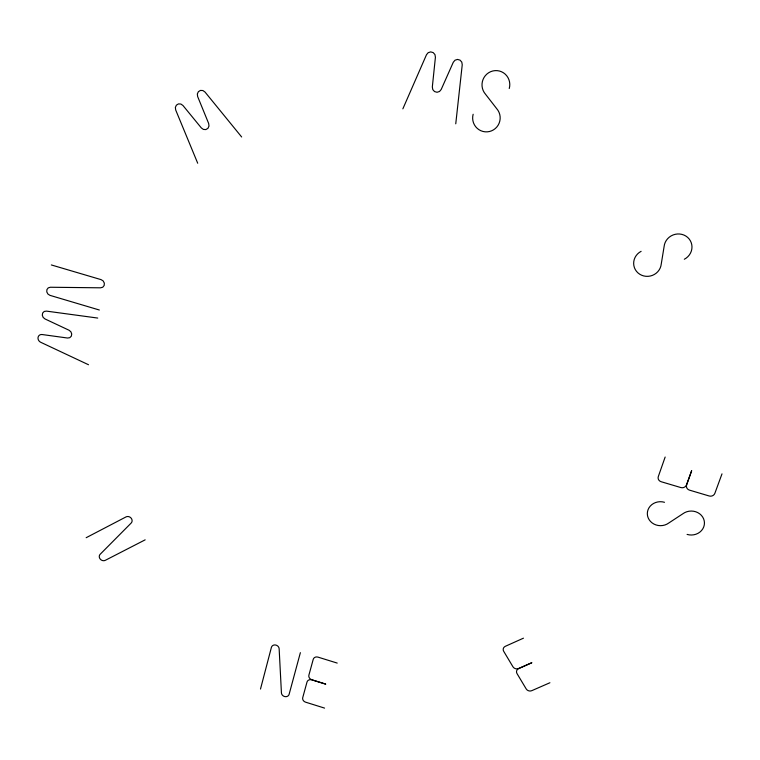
<?xml version="1.0" encoding="UTF-8"?>
<svg xmlns="http://www.w3.org/2000/svg" width="760" height="760" viewBox="0 0 760 760"><rect width="100%" height="100%" fill="white"/><g stroke="black" fill="none" stroke-linecap="round" stroke-linejoin="round"><path stroke-width="1.14" d="M455.753 123.823L462.241 64.761A4.826 4.702 -85.9 0 0 453.292 62.253L441.199 89.471A4.769 4.655 86.2 0 1 432.326 86.972L435.413 57.237A4.826 4.683 88.9 0 0 426.483 54.739L402.857 108.841M260.49 689.054L271.405 647.368A4.009 3.515 25.8 0 1 275.623 645.012A4.009 3.515 25.8 0 1 279.148 648.812L281.428 692.911A3.99 3.458 24.5 0 0 284.924 696.606A3.99 3.458 24.5 0 0 289.104 694.374L300.371 652.659M665.152 457.035L658.303 476.587A4.446 4.085 0 0 0 661.172 481.726L680.827 487.559A4.465 4.085 -1 0 0 686.451 484.937L691.667 470.668L686.631 484.994A4.465 4.085 -1.4 0 0 689.481 490.133L709.184 495.986A4.484 4.085 -2.4 0 0 714.846 493.373L722 473.86M86.165 537.709L126.017 516.914A4.075 3.6 36 0 1 131.148 518.149A4.075 3.6 36 0 1 131.129 523.089L100.159 554.287A4.037 3.524 35.5 0 0 100.225 559.084A4.037 3.524 35.5 0 0 105.231 560.357L145.16 539.837M523.459 638.172L505.305 646.323A4.151 3.696 13.4 0 0 503.69 651.292L512.952 666.786A4.151 3.667 13 0 0 518.548 668.505L531.886 662.692L518.633 668.648A4.142 3.657 12.8 0 0 517.009 673.569L526.205 688.94A4.142 3.639 12.4 0 0 531.781 690.669L549.917 682.746M97.727 318.06L46.455 311.115A4.341 3.876 48.3 0 0 45.011 318.953L69.046 330.239A4.332 3.876 46.9 0 1 67.564 338.029L42.142 334.533A4.313 3.838 47.1 0 0 38.057 337.402A4.313 3.838 47.1 0 0 40.707 342.276L88.511 364.743M51.338 264.945L101.07 279.632A4.341 3.933 49.4 0 1 100.567 287.812L50.369 287.251A4.332 3.876 49.6 0 0 49.97 295.355L99.341 310.013M337.212 663.081L317.993 657.125A4.028 3.534 23.6 0 0 313.224 659.347L308.892 675.146A4.009 3.505 23.5 0 0 311.78 679.716L325.755 684.142L311.742 679.858A3.999 3.486 23.5 0 0 307.002 682.043L302.727 697.651A3.981 3.458 23.4 0 0 305.596 702.173L324.567 708.101M241.651 136.98L205.01 92.036A4.693 4.37 64.7 0 0 197.648 96.548L208.658 123.481A4.645 4.332 62 0 1 201.324 127.918L182.989 105.535A4.665 4.322 63 0 0 175.702 110.001L197.704 163.229M664.496 502.293A13.148 11.989 1.5 0 0 647.558 515.878A13.148 11.989 1.5 0 0 668.828 522.975L682.85 513.779A13.205 11.979 0 0 1 704.225 520.837A13.205 11.979 0 0 1 687.097 534.413M641.117 251.332A13.87 13.29 -15.4 0 0 639.758 274.246A13.87 13.29 -15.4 0 0 661.257 263.995L664.107 246.544A14.041 13.395 -19.5 0 1 685.89 236.075A14.041 13.395 -19.5 0 1 684.313 259.255M473.147 114.256A13.936 13.765 -79.9 0 0 489.497 131.508A13.936 13.765 -79.9 0 0 496.707 108.661L485.507 94.221A14.155 13.879 -75.4 0 1 492.831 70.974A14.155 13.879 -75.4 0 1 509.247 88.53"/></g></svg>
